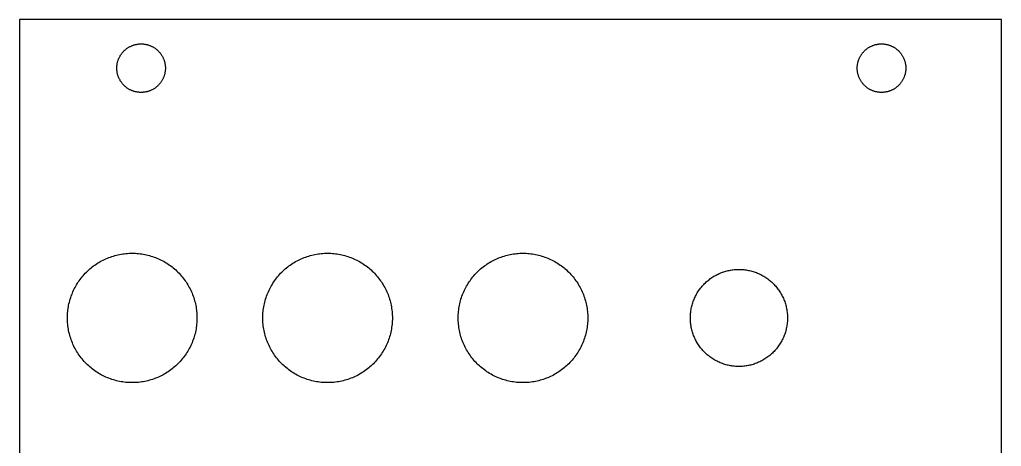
# Model space of a CAD drawing. Extents: x 3 to 63, y 0 to 129.
# Drawn here: x 2.7 to 63.3, y 102.4 to 128.8 of the extents above; entities that cross this region are included whole.
import ezdxf

# ---------------------------------------------------------------- set-up
doc = ezdxf.new("R2010")
doc.units = 0

msp = doc.modelspace()

# ---------------------------------------------------------------- linework, layer by layer
at = {"color": 5, "true_color": 0x0000ff}
msp.add_polyline3d([(63.33134, 0.3175, 0), (63.33134, 128.81762, 0), (2.71119, 128.81762, 0), (2.71119, 0.3175, 0), (63.33134, 0.3175, 0)], close=True, dxfattribs=at)
at = {"color": 34, "true_color": 0x008000}
for points in [[(2.711196, 0.3175, 0), (63.331344, 0.3175, 0), (63.331344, 128.817624, 0), (2.711196, 128.817624, 0), (2.711196, 0.3175, 0)], [(8.711184, 125.817376, 0), (8.711692, 125.856238, 0), (8.713216, 125.895354, 0), (8.715756, 125.934216, 0), (8.719312, 125.972824, 0), (8.723884, 126.011686, 0), (8.729472, 126.05004, 0), (8.735822, 126.088394, 0), (8.743442, 126.126748, 0), (8.752078, 126.164848, 0), (8.761476, 126.20244, 0), (8.77189, 126.240032, 0), (8.78332, 126.277116, 0), (8.795766, 126.3142, 0), (8.809228, 126.350776, 0), (8.823452, 126.386844, 0), (8.838692, 126.422658, 0), (8.854948, 126.458218, 0), (8.871966, 126.49327, 0), (8.89, 126.527814, 0), (8.90905, 126.56185, 0), (8.928608, 126.595378, 0), (8.949436, 126.628398, 0), (8.970772, 126.66091, 0), (8.993124, 126.692914, 0), (9.016238, 126.724156, 0), (9.040114, 126.75489, 0), (9.065006, 126.784862, 0), (9.090406, 126.814326, 0), (9.116822, 126.843028, 0), (9.143746, 126.871222, 0), (9.171432, 126.898654, 0), (9.19988, 126.925324, 0), (9.228836, 126.950978, 0), (9.258808, 126.976124, 0), (9.289034, 127.000508, 0), (9.320022, 127.02413, 0), (9.351772, 127.046736, 0), (9.38403, 127.068834, 0), (9.416796, 127.089662, 0), (9.45007, 127.109982, 0), (9.483852, 127.129286, 0), (9.518142, 127.147828, 0), (9.55294, 127.165354, 0), (9.588246, 127.181864, 0), (9.623806, 127.197612, 0), (9.659874, 127.212344, 0), (9.696196, 127.226314, 0), (9.733026, 127.239268, 0), (9.77011, 127.251206, 0), (9.807448, 127.262128, 0), (9.84504, 127.272034, 0), (9.882886, 127.281178, 0), (9.920986, 127.289052, 0), (9.95934, 127.296164, 0), (9.997694, 127.30226, 0), (10.036556, 127.30734, 0), (10.075164, 127.311404, 0), (10.114026, 127.314452, 0), (10.152888, 127.316484, 0), (10.19175, 127.3175, 0), (10.230866, 127.3175, 0), (10.269728, 127.316484, 0), (10.30859, 127.314452, 0), (10.347452, 127.311404, 0), (10.38606, 127.30734, 0), (10.424922, 127.30226, 0), (10.463276, 127.296164, 0), (10.50163, 127.289052, 0), (10.53973, 127.281178, 0), (10.577576, 127.272034, 0), (10.615168, 127.262128, 0), (10.652506, 127.251206, 0), (10.68959, 127.239268, 0), (10.72642, 127.226314, 0), (10.762742, 127.212344, 0), (10.79881, 127.197612, 0), (10.83437, 127.181864, 0), (10.869676, 127.165354, 0), (10.904474, 127.147828, 0), (10.938764, 127.129286, 0), (10.972546, 127.109982, 0), (11.00582, 127.089662, 0), (11.038586, 127.068834, 0), (11.070844, 127.046736, 0), (11.102594, 127.02413, 0), (11.133582, 127.000508, 0), (11.163808, 126.976124, 0), (11.19378, 126.950978, 0), (11.222736, 126.925324, 0), (11.251184, 126.898654, 0), (11.27887, 126.871222, 0), (11.305794, 126.843028, 0), (11.33221, 126.814326, 0), (11.35761, 126.784862, 0), (11.382502, 126.75489, 0), (11.406378, 126.724156, 0), (11.429492, 126.692914, 0), (11.451844, 126.66091, 0), (11.47318, 126.628398, 0), (11.494008, 126.595378, 0), (11.513566, 126.56185, 0), (11.532616, 126.527814, 0), (11.55065, 126.49327, 0), (11.567668, 126.458218, 0), (11.583924, 126.422658, 0), (11.599164, 126.386844, 0), (11.613388, 126.350776, 0), (11.62685, 126.3142, 0), (11.639296, 126.277116, 0), (11.650726, 126.240032, 0), (11.66114, 126.20244, 0), (11.670538, 126.164848, 0), (11.679174, 126.126748, 0), (11.686794, 126.088394, 0), (11.693144, 126.05004, 0), (11.698732, 126.011686, 0), (11.703304, 125.972824, 0), (11.70686, 125.934216, 0), (11.7094, 125.895354, 0), (11.710924, 125.856238, 0), (11.711432, 125.817376, 0), (11.710924, 125.778514, 0), (11.7094, 125.739398, 0), (11.70686, 125.700536, 0), (11.703304, 125.661928, 0), (11.698732, 125.623066, 0), (11.693144, 125.584712, 0), (11.686794, 125.546358, 0), (11.679174, 125.508004, 0), (11.670538, 125.469904, 0), (11.66114, 125.432312, 0), (11.650726, 125.39472, 0), (11.639296, 125.357636, 0), (11.62685, 125.320552, 0), (11.613388, 125.283976, 0), (11.599164, 125.247908, 0), (11.583924, 125.212094, 0), (11.567668, 125.176534, 0), (11.55065, 125.141482, 0), (11.532616, 125.106938, 0), (11.513566, 125.072902, 0), (11.494008, 125.039374, 0), (11.47318, 125.006354, 0), (11.451844, 124.973842, 0), (11.429492, 124.941838, 0), (11.406378, 124.910596, 0), (11.382502, 124.879862, 0), (11.35761, 124.84989, 0), (11.33221, 124.820426, 0), (11.305794, 124.791724, 0), (11.27887, 124.76353, 0), (11.251184, 124.736098, 0), (11.222736, 124.709428, 0), (11.19378, 124.683774, 0), (11.163808, 124.658628, 0), (11.133582, 124.634244, 0), (11.102594, 124.610622, 0), (11.070844, 124.588016, 0), (11.038586, 124.565918, 0), (11.00582, 124.54509, 0), (10.972546, 124.52477, 0), (10.938764, 124.505466, 0), (10.904474, 124.486924, 0), (10.869676, 124.469398, 0), (10.83437, 124.452888, 0), (10.79881, 124.43714, 0), (10.762742, 124.422408, 0), (10.72642, 124.408438, 0), (10.68959, 124.395484, 0), (10.652506, 124.383546, 0), (10.615168, 124.372624, 0), (10.577576, 124.362718, 0), (10.53973, 124.353574, 0), (10.50163, 124.3457, 0), (10.463276, 124.338588, 0), (10.424922, 124.332492, 0), (10.38606, 124.327412, 0), (10.347452, 124.323348, 0), (10.30859, 124.3203, 0), (10.269728, 124.318268, 0), (10.230866, 124.317252, 0), (10.19175, 124.317252, 0), (10.152888, 124.318268, 0), (10.114026, 124.3203, 0), (10.075164, 124.323348, 0), (10.036556, 124.327412, 0), (9.997694, 124.332492, 0), (9.95934, 124.338588, 0), (9.920986, 124.3457, 0), (9.882886, 124.353574, 0), (9.84504, 124.362718, 0), (9.807448, 124.372624, 0), (9.77011, 124.383546, 0), (9.733026, 124.395484, 0), (9.696196, 124.408438, 0), (9.659874, 124.422408, 0), (9.623806, 124.43714, 0), (9.588246, 124.452888, 0), (9.55294, 124.469398, 0), (9.518142, 124.486924, 0), (9.483852, 124.505466, 0), (9.45007, 124.52477, 0), (9.416796, 124.54509, 0), (9.38403, 124.565918, 0), (9.351772, 124.588016, 0), (9.320022, 124.610622, 0), (9.289034, 124.634244, 0), (9.258808, 124.658628, 0), (9.228836, 124.683774, 0), (9.19988, 124.709428, 0), (9.171432, 124.736098, 0), (9.143746, 124.76353, 0), (9.116822, 124.791724, 0), (9.090406, 124.820426, 0), (9.065006, 124.84989, 0), (9.040114, 124.879862, 0), (9.016238, 124.910596, 0), (8.993124, 124.941838, 0), (8.970772, 124.973842, 0), (8.949436, 125.006354, 0), (8.928608, 125.039374, 0), (8.90905, 125.072902, 0), (8.89, 125.106938, 0), (8.871966, 125.141482, 0), (8.854948, 125.176534, 0), (8.838692, 125.212094, 0), (8.823452, 125.247908, 0), (8.809228, 125.283976, 0), (8.795766, 125.320552, 0), (8.78332, 125.357636, 0), (8.77189, 125.39472, 0), (8.761476, 125.432312, 0), (8.752078, 125.469904, 0), (8.743442, 125.508004, 0), (8.735822, 125.546358, 0), (8.729472, 125.584712, 0), (8.723884, 125.623066, 0), (8.719312, 125.661928, 0), (8.715756, 125.700536, 0), (8.713216, 125.739398, 0), (8.711692, 125.778514, 0), (8.711184, 125.817376, 0)], [(54.431184, 125.817376, 0), (54.431692, 125.856238, 0), (54.433216, 125.895354, 0), (54.435756, 125.934216, 0), (54.439312, 125.972824, 0), (54.443884, 126.011686, 0), (54.449472, 126.05004, 0), (54.455822, 126.088394, 0), (54.463442, 126.126748, 0), (54.472078, 126.164848, 0), (54.481476, 126.20244, 0), (54.49189, 126.240032, 0), (54.50332, 126.277116, 0), (54.515766, 126.3142, 0), (54.529228, 126.350776, 0), (54.543452, 126.386844, 0), (54.558692, 126.422658, 0), (54.574948, 126.458218, 0), (54.591966, 126.49327, 0), (54.61, 126.527814, 0), (54.62905, 126.56185, 0), (54.648608, 126.595378, 0), (54.669436, 126.628398, 0), (54.690772, 126.66091, 0), (54.713124, 126.692914, 0), (54.736238, 126.724156, 0), (54.760114, 126.75489, 0), (54.785006, 126.784862, 0), (54.810406, 126.814326, 0), (54.836822, 126.843028, 0), (54.863746, 126.871222, 0), (54.891432, 126.898654, 0), (54.91988, 126.925324, 0), (54.948836, 126.950978, 0), (54.978808, 126.976124, 0), (55.009034, 127.000508, 0), (55.040022, 127.02413, 0), (55.071772, 127.046736, 0), (55.10403, 127.068834, 0), (55.136796, 127.089662, 0), (55.17007, 127.109982, 0), (55.203852, 127.129286, 0), (55.238142, 127.147828, 0), (55.27294, 127.165354, 0), (55.308246, 127.181864, 0), (55.343806, 127.197612, 0), (55.379874, 127.212344, 0), (55.416196, 127.226314, 0), (55.453026, 127.239268, 0), (55.49011, 127.251206, 0), (55.527448, 127.262128, 0), (55.56504, 127.272034, 0), (55.602886, 127.281178, 0), (55.640986, 127.289052, 0), (55.67934, 127.296164, 0), (55.717694, 127.30226, 0), (55.756556, 127.30734, 0), (55.795164, 127.311404, 0), (55.834026, 127.314452, 0), (55.872888, 127.316484, 0), (55.91175, 127.3175, 0), (55.950866, 127.3175, 0), (55.989728, 127.316484, 0), (56.02859, 127.314452, 0), (56.067452, 127.311404, 0), (56.10606, 127.30734, 0), (56.144922, 127.30226, 0), (56.183276, 127.296164, 0), (56.22163, 127.289052, 0), (56.25973, 127.281178, 0), (56.297576, 127.272034, 0), (56.335168, 127.262128, 0), (56.372506, 127.251206, 0), (56.40959, 127.239268, 0), (56.44642, 127.226314, 0), (56.482742, 127.212344, 0), (56.51881, 127.197612, 0), (56.55437, 127.181864, 0), (56.589676, 127.165354, 0), (56.624474, 127.147828, 0), (56.658764, 127.129286, 0), (56.692546, 127.109982, 0), (56.72582, 127.089662, 0), (56.758586, 127.068834, 0), (56.790844, 127.046736, 0), (56.822594, 127.02413, 0), (56.853582, 127.000508, 0), (56.883808, 126.976124, 0), (56.91378, 126.950978, 0), (56.942736, 126.925324, 0), (56.971184, 126.898654, 0), (56.99887, 126.871222, 0), (57.025794, 126.843028, 0), (57.05221, 126.814326, 0), (57.07761, 126.784862, 0), (57.102502, 126.75489, 0), (57.126378, 126.724156, 0), (57.149492, 126.692914, 0), (57.171844, 126.66091, 0), (57.19318, 126.628398, 0), (57.214008, 126.595378, 0), (57.233566, 126.56185, 0), (57.252616, 126.527814, 0), (57.27065, 126.49327, 0), (57.287668, 126.458218, 0), (57.303924, 126.422658, 0), (57.319164, 126.386844, 0), (57.333388, 126.350776, 0), (57.34685, 126.3142, 0), (57.359296, 126.277116, 0), (57.370726, 126.240032, 0), (57.38114, 126.20244, 0), (57.390538, 126.164848, 0), (57.399174, 126.126748, 0), (57.406794, 126.088394, 0), (57.413144, 126.05004, 0), (57.418732, 126.011686, 0), (57.423304, 125.972824, 0), (57.42686, 125.934216, 0), (57.4294, 125.895354, 0), (57.430924, 125.856238, 0), (57.431432, 125.817376, 0), (57.430924, 125.778514, 0), (57.4294, 125.739398, 0), (57.42686, 125.700536, 0), (57.423304, 125.661928, 0), (57.418732, 125.623066, 0), (57.413144, 125.584712, 0), (57.406794, 125.546358, 0), (57.399174, 125.508004, 0), (57.390538, 125.469904, 0), (57.38114, 125.432312, 0), (57.370726, 125.39472, 0), (57.359296, 125.357636, 0), (57.34685, 125.320552, 0), (57.333388, 125.283976, 0), (57.319164, 125.247908, 0), (57.303924, 125.212094, 0), (57.287668, 125.176534, 0), (57.27065, 125.141482, 0), (57.252616, 125.106938, 0), (57.233566, 125.072902, 0), (57.214008, 125.039374, 0), (57.19318, 125.006354, 0), (57.171844, 124.973842, 0), (57.149492, 124.941838, 0), (57.126378, 124.910596, 0), (57.102502, 124.879862, 0), (57.07761, 124.84989, 0), (57.05221, 124.820426, 0), (57.025794, 124.791724, 0), (56.99887, 124.76353, 0), (56.971184, 124.736098, 0), (56.942736, 124.709428, 0), (56.91378, 124.683774, 0), (56.883808, 124.658628, 0), (56.853582, 124.634244, 0), (56.822594, 124.610622, 0), (56.790844, 124.588016, 0), (56.758586, 124.565918, 0), (56.72582, 124.54509, 0), (56.692546, 124.52477, 0), (56.658764, 124.505466, 0), (56.624474, 124.486924, 0), (56.589676, 124.469398, 0), (56.55437, 124.452888, 0), (56.51881, 124.43714, 0), (56.482742, 124.422408, 0), (56.44642, 124.408438, 0), (56.40959, 124.395484, 0), (56.372506, 124.383546, 0), (56.335168, 124.372624, 0), (56.297576, 124.362718, 0), (56.25973, 124.353574, 0), (56.22163, 124.3457, 0), (56.183276, 124.338588, 0), (56.144922, 124.332492, 0), (56.10606, 124.327412, 0), (56.067452, 124.323348, 0), (56.02859, 124.3203, 0), (55.989728, 124.318268, 0), (55.950866, 124.317252, 0), (55.91175, 124.317252, 0), (55.872888, 124.318268, 0), (55.834026, 124.3203, 0), (55.795164, 124.323348, 0), (55.756556, 124.327412, 0), (55.717694, 124.332492, 0), (55.67934, 124.338588, 0), (55.640986, 124.3457, 0), (55.602886, 124.353574, 0), (55.56504, 124.362718, 0), (55.527448, 124.372624, 0), (55.49011, 124.383546, 0), (55.453026, 124.395484, 0), (55.416196, 124.408438, 0), (55.379874, 124.422408, 0), (55.343806, 124.43714, 0), (55.308246, 124.452888, 0), (55.27294, 124.469398, 0), (55.238142, 124.486924, 0), (55.203852, 124.505466, 0), (55.17007, 124.52477, 0), (55.136796, 124.54509, 0), (55.10403, 124.565918, 0), (55.071772, 124.588016, 0), (55.040022, 124.610622, 0), (55.009034, 124.634244, 0), (54.978808, 124.658628, 0), (54.948836, 124.683774, 0), (54.91988, 124.709428, 0), (54.891432, 124.736098, 0), (54.863746, 124.76353, 0), (54.836822, 124.791724, 0), (54.810406, 124.820426, 0), (54.785006, 124.84989, 0), (54.760114, 124.879862, 0), (54.736238, 124.910596, 0), (54.713124, 124.941838, 0), (54.690772, 124.973842, 0), (54.669436, 125.006354, 0), (54.648608, 125.039374, 0), (54.62905, 125.072902, 0), (54.61, 125.106938, 0), (54.591966, 125.141482, 0), (54.574948, 125.176534, 0), (54.558692, 125.212094, 0), (54.543452, 125.247908, 0), (54.529228, 125.283976, 0), (54.515766, 125.320552, 0), (54.50332, 125.357636, 0), (54.49189, 125.39472, 0), (54.481476, 125.432312, 0), (54.472078, 125.469904, 0), (54.463442, 125.508004, 0), (54.455822, 125.546358, 0), (54.449472, 125.584712, 0), (54.443884, 125.623066, 0), (54.439312, 125.661928, 0), (54.435756, 125.700536, 0), (54.433216, 125.739398, 0), (54.431692, 125.778514, 0), (54.431184, 125.817376, 0)], [(5.661152, 110.377478, 0), (5.662422, 110.475522, 0), (5.665978, 110.57382, 0), (5.672074, 110.67161, 0), (5.680456, 110.769654, 0), (5.691124, 110.86719, 0), (5.704332, 110.964472, 0), (5.72008, 111.061246, 0), (5.738114, 111.157766, 0), (5.758434, 111.253778, 0), (5.78104, 111.349282, 0), (5.805932, 111.444278, 0), (5.833364, 111.538512, 0), (5.863082, 111.632238, 0), (5.895086, 111.724948, 0), (5.929122, 111.81715, 0), (5.965698, 111.908082, 0), (6.004306, 111.998506, 0), (6.0452, 112.08766, 0), (6.08838, 112.175798, 0), (6.133592, 112.263174, 0), (6.180836, 112.349026, 0), (6.230112, 112.433862, 0), (6.281674, 112.517428, 0), (6.335268, 112.599724, 0), (6.390894, 112.68075, 0), (6.448298, 112.760252, 0), (6.507734, 112.838484, 0), (6.569202, 112.914938, 0), (6.632194, 112.990122, 0), (6.697472, 113.063782, 0), (6.764274, 113.135664, 0), (6.8326, 113.206022, 0), (6.902958, 113.274348, 0), (6.97484, 113.34115, 0), (7.0485, 113.406428, 0), (7.123684, 113.46942, 0), (7.200138, 113.530888, 0), (7.27837, 113.590324, 0), (7.357872, 113.647728, 0), (7.438898, 113.703354, 0), (7.521194, 113.756948, 0), (7.60476, 113.80851, 0), (7.689596, 113.857786, 0), (7.775448, 113.90503, 0), (7.862824, 113.950242, 0), (7.950962, 113.993422, 0), (8.040116, 114.034316, 0), (8.13054, 114.072924, 0), (8.221472, 114.1095, 0), (8.313674, 114.143536, 0), (8.406384, 114.17554, 0), (8.50011, 114.205258, 0), (8.594344, 114.23269, 0), (8.68934, 114.257582, 0), (8.784844, 114.280188, 0), (8.880856, 114.300508, 0), (8.977376, 114.318542, 0), (9.07415, 114.33429, 0), (9.171432, 114.347498, 0), (9.268968, 114.358166, 0), (9.367012, 114.366548, 0), (9.464802, 114.372644, 0), (9.5631, 114.3762, 0), (9.661144, 114.37747, 0), (9.759188, 114.3762, 0), (9.857486, 114.372644, 0), (9.955276, 114.366548, 0), (10.05332, 114.358166, 0), (10.150856, 114.347498, 0), (10.248138, 114.33429, 0), (10.344912, 114.318542, 0), (10.441432, 114.300508, 0), (10.537444, 114.280188, 0), (10.632948, 114.257582, 0), (10.727944, 114.23269, 0), (10.822178, 114.205258, 0), (10.915904, 114.17554, 0), (11.008614, 114.143536, 0), (11.100816, 114.1095, 0), (11.191748, 114.072924, 0), (11.282172, 114.034316, 0), (11.371326, 113.993422, 0), (11.459464, 113.950242, 0), (11.54684, 113.90503, 0), (11.632692, 113.857786, 0), (11.717528, 113.80851, 0), (11.801094, 113.756948, 0), (11.88339, 113.703354, 0), (11.964416, 113.647728, 0), (12.043918, 113.590324, 0), (12.12215, 113.530888, 0), (12.198604, 113.46942, 0), (12.273788, 113.406428, 0), (12.347448, 113.34115, 0), (12.41933, 113.274348, 0), (12.489688, 113.206022, 0), (12.558014, 113.135664, 0), (12.624816, 113.063782, 0), (12.690094, 112.990122, 0), (12.753086, 112.914938, 0), (12.814554, 112.838484, 0), (12.87399, 112.760252, 0), (12.931394, 112.68075, 0), (12.98702, 112.599724, 0), (13.040614, 112.517428, 0), (13.092176, 112.433862, 0), (13.141452, 112.349026, 0), (13.188696, 112.263174, 0), (13.233908, 112.175798, 0), (13.277088, 112.08766, 0), (13.317982, 111.998506, 0), (13.35659, 111.908082, 0), (13.393166, 111.81715, 0), (13.427202, 111.724948, 0), (13.459206, 111.632238, 0), (13.488924, 111.538512, 0), (13.516356, 111.444278, 0), (13.541248, 111.349282, 0), (13.563854, 111.253778, 0), (13.584174, 111.157766, 0), (13.602208, 111.061246, 0), (13.617956, 110.964472, 0), (13.631164, 110.86719, 0), (13.641832, 110.769654, 0), (13.650214, 110.67161, 0), (13.65631, 110.57382, 0), (13.659866, 110.475522, 0), (13.661136, 110.377478, 0), (13.659866, 110.279434, 0), (13.65631, 110.181136, 0), (13.650214, 110.083346, 0), (13.641832, 109.985302, 0), (13.631164, 109.887766, 0), (13.617956, 109.790484, 0), (13.602208, 109.69371, 0), (13.584174, 109.59719, 0), (13.563854, 109.501178, 0), (13.541248, 109.405674, 0), (13.516356, 109.310678, 0), (13.488924, 109.216444, 0), (13.459206, 109.122718, 0), (13.427202, 109.030008, 0), (13.393166, 108.937806, 0), (13.35659, 108.846874, 0), (13.317982, 108.75645, 0), (13.277088, 108.667296, 0), (13.233908, 108.579158, 0), (13.188696, 108.491782, 0), (13.141452, 108.40593, 0), (13.092176, 108.321094, 0), (13.040614, 108.237528, 0), (12.98702, 108.155232, 0), (12.931394, 108.074206, 0), (12.87399, 107.994704, 0), (12.814554, 107.916472, 0), (12.753086, 107.840018, 0), (12.690094, 107.764834, 0), (12.624816, 107.691174, 0), (12.558014, 107.619292, 0), (12.489688, 107.548934, 0), (12.41933, 107.480608, 0), (12.347448, 107.413806, 0), (12.273788, 107.348528, 0), (12.198604, 107.285536, 0), (12.12215, 107.224068, 0), (12.043918, 107.164632, 0), (11.964416, 107.107228, 0), (11.88339, 107.051602, 0), (11.801094, 106.998008, 0), (11.717528, 106.946446, 0), (11.632692, 106.89717, 0), (11.54684, 106.849926, 0), (11.459464, 106.804714, 0), (11.371326, 106.761534, 0), (11.282172, 106.72064, 0), (11.191748, 106.682032, 0), (11.100816, 106.645456, 0), (11.008614, 106.61142, 0), (10.915904, 106.579416, 0), (10.822178, 106.549698, 0), (10.727944, 106.522266, 0), (10.632948, 106.497374, 0), (10.537444, 106.474768, 0), (10.441432, 106.454448, 0), (10.344912, 106.436414, 0), (10.248138, 106.420666, 0), (10.150856, 106.407458, 0), (10.05332, 106.39679, 0), (9.955276, 106.388408, 0), (9.857486, 106.382312, 0), (9.759188, 106.378756, 0), (9.661144, 106.377486, 0), (9.5631, 106.378756, 0), (9.464802, 106.382312, 0), (9.367012, 106.388408, 0), (9.268968, 106.39679, 0), (9.171432, 106.407458, 0), (9.07415, 106.420666, 0), (8.977376, 106.436414, 0), (8.880856, 106.454448, 0), (8.784844, 106.474768, 0), (8.68934, 106.497374, 0), (8.594344, 106.522266, 0), (8.50011, 106.549698, 0), (8.406384, 106.579416, 0), (8.313674, 106.61142, 0), (8.221472, 106.645456, 0), (8.13054, 106.682032, 0), (8.040116, 106.72064, 0), (7.950962, 106.761534, 0), (7.862824, 106.804714, 0), (7.775448, 106.849926, 0), (7.689596, 106.89717, 0), (7.60476, 106.946446, 0), (7.521194, 106.998008, 0), (7.438898, 107.051602, 0), (7.357872, 107.107228, 0), (7.27837, 107.164632, 0), (7.200138, 107.224068, 0), (7.123684, 107.285536, 0), (7.0485, 107.348528, 0), (6.97484, 107.413806, 0), (6.902958, 107.480608, 0), (6.8326, 107.548934, 0), (6.764274, 107.619292, 0), (6.697472, 107.691174, 0), (6.632194, 107.764834, 0), (6.569202, 107.840018, 0), (6.507734, 107.916472, 0), (6.448298, 107.994704, 0), (6.390894, 108.074206, 0), (6.335268, 108.155232, 0), (6.281674, 108.237528, 0), (6.230112, 108.321094, 0), (6.180836, 108.40593, 0), (6.133592, 108.491782, 0), (6.08838, 108.579158, 0), (6.0452, 108.667296, 0), (6.004306, 108.75645, 0), (5.965698, 108.846874, 0), (5.929122, 108.937806, 0), (5.895086, 109.030008, 0), (5.863082, 109.122718, 0), (5.833364, 109.216444, 0), (5.805932, 109.310678, 0), (5.78104, 109.405674, 0), (5.758434, 109.501178, 0), (5.738114, 109.59719, 0), (5.72008, 109.69371, 0), (5.704332, 109.790484, 0), (5.691124, 109.887766, 0), (5.680456, 109.985302, 0), (5.672074, 110.083346, 0), (5.665978, 110.181136, 0), (5.662422, 110.279434, 0), (5.661152, 110.377478, 0)], [(17.726152, 110.377478, 0), (17.727422, 110.475522, 0), (17.730978, 110.57382, 0), (17.737074, 110.67161, 0), (17.745456, 110.769654, 0), (17.756124, 110.86719, 0), (17.769332, 110.964472, 0), (17.78508, 111.061246, 0), (17.803114, 111.157766, 0), (17.823434, 111.253778, 0), (17.84604, 111.349282, 0), (17.870932, 111.444278, 0), (17.898364, 111.538512, 0), (17.928082, 111.632238, 0), (17.960086, 111.724948, 0), (17.994122, 111.81715, 0), (18.030698, 111.908082, 0), (18.069306, 111.998506, 0), (18.1102, 112.08766, 0), (18.15338, 112.175798, 0), (18.198592, 112.263174, 0), (18.245836, 112.349026, 0), (18.295112, 112.433862, 0), (18.346674, 112.517428, 0), (18.400268, 112.599724, 0), (18.455894, 112.68075, 0), (18.513298, 112.760252, 0), (18.572734, 112.838484, 0), (18.634202, 112.914938, 0), (18.697194, 112.990122, 0), (18.762472, 113.063782, 0), (18.829274, 113.135664, 0), (18.8976, 113.206022, 0), (18.967958, 113.274348, 0), (19.03984, 113.34115, 0), (19.1135, 113.406428, 0), (19.188684, 113.46942, 0), (19.265138, 113.530888, 0), (19.34337, 113.590324, 0), (19.422872, 113.647728, 0), (19.503898, 113.703354, 0), (19.586194, 113.756948, 0), (19.66976, 113.80851, 0), (19.754596, 113.857786, 0), (19.840448, 113.90503, 0), (19.927824, 113.950242, 0), (20.015962, 113.993422, 0), (20.105116, 114.034316, 0), (20.19554, 114.072924, 0), (20.286472, 114.1095, 0), (20.378674, 114.143536, 0), (20.471384, 114.17554, 0), (20.56511, 114.205258, 0), (20.659344, 114.23269, 0), (20.75434, 114.257582, 0), (20.849844, 114.280188, 0), (20.945856, 114.300508, 0), (21.042376, 114.318542, 0), (21.13915, 114.33429, 0), (21.236432, 114.347498, 0), (21.333968, 114.358166, 0), (21.432012, 114.366548, 0), (21.529802, 114.372644, 0), (21.6281, 114.3762, 0), (21.726144, 114.37747, 0), (21.824188, 114.3762, 0), (21.922486, 114.372644, 0), (22.020276, 114.366548, 0), (22.11832, 114.358166, 0), (22.215856, 114.347498, 0), (22.313138, 114.33429, 0), (22.409912, 114.318542, 0), (22.506432, 114.300508, 0), (22.602444, 114.280188, 0), (22.697948, 114.257582, 0), (22.792944, 114.23269, 0), (22.887178, 114.205258, 0), (22.980904, 114.17554, 0), (23.073614, 114.143536, 0), (23.165816, 114.1095, 0), (23.256748, 114.072924, 0), (23.347172, 114.034316, 0), (23.436326, 113.993422, 0), (23.524464, 113.950242, 0), (23.61184, 113.90503, 0), (23.697692, 113.857786, 0), (23.782528, 113.80851, 0), (23.866094, 113.756948, 0), (23.94839, 113.703354, 0), (24.029416, 113.647728, 0), (24.108918, 113.590324, 0), (24.18715, 113.530888, 0), (24.263604, 113.46942, 0), (24.338788, 113.406428, 0), (24.412448, 113.34115, 0), (24.48433, 113.274348, 0), (24.554688, 113.206022, 0), (24.623014, 113.135664, 0), (24.689816, 113.063782, 0), (24.755094, 112.990122, 0), (24.818086, 112.914938, 0), (24.879554, 112.838484, 0), (24.93899, 112.760252, 0), (24.996394, 112.68075, 0), (25.05202, 112.599724, 0), (25.105614, 112.517428, 0), (25.157176, 112.433862, 0), (25.206452, 112.349026, 0), (25.253696, 112.263174, 0), (25.298908, 112.175798, 0), (25.342088, 112.08766, 0), (25.382982, 111.998506, 0), (25.42159, 111.908082, 0), (25.458166, 111.81715, 0), (25.492202, 111.724948, 0), (25.524206, 111.632238, 0), (25.553924, 111.538512, 0), (25.581356, 111.444278, 0), (25.606248, 111.349282, 0), (25.628854, 111.253778, 0), (25.649174, 111.157766, 0), (25.667208, 111.061246, 0), (25.682956, 110.964472, 0), (25.696164, 110.86719, 0), (25.706832, 110.769654, 0), (25.715214, 110.67161, 0), (25.72131, 110.57382, 0), (25.724866, 110.475522, 0), (25.726136, 110.377478, 0), (25.724866, 110.279434, 0), (25.72131, 110.181136, 0), (25.715214, 110.083346, 0), (25.706832, 109.985302, 0), (25.696164, 109.887766, 0), (25.682956, 109.790484, 0), (25.667208, 109.69371, 0), (25.649174, 109.59719, 0), (25.628854, 109.501178, 0), (25.606248, 109.405674, 0), (25.581356, 109.310678, 0), (25.553924, 109.216444, 0), (25.524206, 109.122718, 0), (25.492202, 109.030008, 0), (25.458166, 108.937806, 0), (25.42159, 108.846874, 0), (25.382982, 108.75645, 0), (25.342088, 108.667296, 0), (25.298908, 108.579158, 0), (25.253696, 108.491782, 0), (25.206452, 108.40593, 0), (25.157176, 108.321094, 0), (25.105614, 108.237528, 0), (25.05202, 108.155232, 0), (24.996394, 108.074206, 0), (24.93899, 107.994704, 0), (24.879554, 107.916472, 0), (24.818086, 107.840018, 0), (24.755094, 107.764834, 0), (24.689816, 107.691174, 0), (24.623014, 107.619292, 0), (24.554688, 107.548934, 0), (24.48433, 107.480608, 0), (24.412448, 107.413806, 0), (24.338788, 107.348528, 0), (24.263604, 107.285536, 0), (24.18715, 107.224068, 0), (24.108918, 107.164632, 0), (24.029416, 107.107228, 0), (23.94839, 107.051602, 0), (23.866094, 106.998008, 0), (23.782528, 106.946446, 0), (23.697692, 106.89717, 0), (23.61184, 106.849926, 0), (23.524464, 106.804714, 0), (23.436326, 106.761534, 0), (23.347172, 106.72064, 0), (23.256748, 106.682032, 0), (23.165816, 106.645456, 0), (23.073614, 106.61142, 0), (22.980904, 106.579416, 0), (22.887178, 106.549698, 0), (22.792944, 106.522266, 0), (22.697948, 106.497374, 0), (22.602444, 106.474768, 0), (22.506432, 106.454448, 0), (22.409912, 106.436414, 0), (22.313138, 106.420666, 0), (22.215856, 106.407458, 0), (22.11832, 106.39679, 0), (22.020276, 106.388408, 0), (21.922486, 106.382312, 0), (21.824188, 106.378756, 0), (21.726144, 106.377486, 0), (21.6281, 106.378756, 0), (21.529802, 106.382312, 0), (21.432012, 106.388408, 0), (21.333968, 106.39679, 0), (21.236432, 106.407458, 0), (21.13915, 106.420666, 0), (21.042376, 106.436414, 0), (20.945856, 106.454448, 0), (20.849844, 106.474768, 0), (20.75434, 106.497374, 0), (20.659344, 106.522266, 0), (20.56511, 106.549698, 0), (20.471384, 106.579416, 0), (20.378674, 106.61142, 0), (20.286472, 106.645456, 0), (20.19554, 106.682032, 0), (20.105116, 106.72064, 0), (20.015962, 106.761534, 0), (19.927824, 106.804714, 0), (19.840448, 106.849926, 0), (19.754596, 106.89717, 0), (19.66976, 106.946446, 0), (19.586194, 106.998008, 0), (19.503898, 107.051602, 0), (19.422872, 107.107228, 0), (19.34337, 107.164632, 0), (19.265138, 107.224068, 0), (19.188684, 107.285536, 0), (19.1135, 107.348528, 0), (19.03984, 107.413806, 0), (18.967958, 107.480608, 0), (18.8976, 107.548934, 0), (18.829274, 107.619292, 0), (18.762472, 107.691174, 0), (18.697194, 107.764834, 0), (18.634202, 107.840018, 0), (18.572734, 107.916472, 0), (18.513298, 107.994704, 0), (18.455894, 108.074206, 0), (18.400268, 108.155232, 0), (18.346674, 108.237528, 0), (18.295112, 108.321094, 0), (18.245836, 108.40593, 0), (18.198592, 108.491782, 0), (18.15338, 108.579158, 0), (18.1102, 108.667296, 0), (18.069306, 108.75645, 0), (18.030698, 108.846874, 0), (17.994122, 108.937806, 0), (17.960086, 109.030008, 0), (17.928082, 109.122718, 0), (17.898364, 109.216444, 0), (17.870932, 109.310678, 0), (17.84604, 109.405674, 0), (17.823434, 109.501178, 0), (17.803114, 109.59719, 0), (17.78508, 109.69371, 0), (17.769332, 109.790484, 0), (17.756124, 109.887766, 0), (17.745456, 109.985302, 0), (17.737074, 110.083346, 0), (17.730978, 110.181136, 0), (17.727422, 110.279434, 0), (17.726152, 110.377478, 0)], [(29.791152, 110.377478, 0), (29.792422, 110.475522, 0), (29.795978, 110.57382, 0), (29.802074, 110.67161, 0), (29.810456, 110.769654, 0), (29.821124, 110.86719, 0), (29.834332, 110.964472, 0), (29.85008, 111.061246, 0), (29.868114, 111.157766, 0), (29.888434, 111.253778, 0), (29.91104, 111.349282, 0), (29.935932, 111.444278, 0), (29.963364, 111.538512, 0), (29.993082, 111.632238, 0), (30.025086, 111.724948, 0), (30.059122, 111.81715, 0), (30.095698, 111.908082, 0), (30.134306, 111.998506, 0), (30.1752, 112.08766, 0), (30.21838, 112.175798, 0), (30.263592, 112.263174, 0), (30.310836, 112.349026, 0), (30.360112, 112.433862, 0), (30.411674, 112.517428, 0), (30.465268, 112.599724, 0), (30.520894, 112.68075, 0), (30.578298, 112.760252, 0), (30.637734, 112.838484, 0), (30.699202, 112.914938, 0), (30.762194, 112.990122, 0), (30.827472, 113.063782, 0), (30.894274, 113.135664, 0), (30.9626, 113.206022, 0), (31.032958, 113.274348, 0), (31.10484, 113.34115, 0), (31.1785, 113.406428, 0), (31.253684, 113.46942, 0), (31.330138, 113.530888, 0), (31.40837, 113.590324, 0), (31.487872, 113.647728, 0), (31.568898, 113.703354, 0), (31.651194, 113.756948, 0), (31.73476, 113.80851, 0), (31.819596, 113.857786, 0), (31.905448, 113.90503, 0), (31.992824, 113.950242, 0), (32.080962, 113.993422, 0), (32.170116, 114.034316, 0), (32.26054, 114.072924, 0), (32.351472, 114.1095, 0), (32.443674, 114.143536, 0), (32.536384, 114.17554, 0), (32.63011, 114.205258, 0), (32.724344, 114.23269, 0), (32.81934, 114.257582, 0), (32.914844, 114.280188, 0), (33.010856, 114.300508, 0), (33.107376, 114.318542, 0), (33.20415, 114.33429, 0), (33.301432, 114.347498, 0), (33.398968, 114.358166, 0), (33.497012, 114.366548, 0), (33.594802, 114.372644, 0), (33.6931, 114.3762, 0), (33.791144, 114.37747, 0), (33.889188, 114.3762, 0), (33.987486, 114.372644, 0), (34.085276, 114.366548, 0), (34.18332, 114.358166, 0), (34.280856, 114.347498, 0), (34.378138, 114.33429, 0), (34.474912, 114.318542, 0), (34.571432, 114.300508, 0), (34.667444, 114.280188, 0), (34.762948, 114.257582, 0), (34.857944, 114.23269, 0), (34.952178, 114.205258, 0), (35.045904, 114.17554, 0), (35.138614, 114.143536, 0), (35.230816, 114.1095, 0), (35.321748, 114.072924, 0), (35.412172, 114.034316, 0), (35.501326, 113.993422, 0), (35.589464, 113.950242, 0), (35.67684, 113.90503, 0), (35.762692, 113.857786, 0), (35.847528, 113.80851, 0), (35.931094, 113.756948, 0), (36.01339, 113.703354, 0), (36.094416, 113.647728, 0), (36.173918, 113.590324, 0), (36.25215, 113.530888, 0), (36.328604, 113.46942, 0), (36.403788, 113.406428, 0), (36.477448, 113.34115, 0), (36.54933, 113.274348, 0), (36.619688, 113.206022, 0), (36.688014, 113.135664, 0), (36.754816, 113.063782, 0), (36.820094, 112.990122, 0), (36.883086, 112.914938, 0), (36.944554, 112.838484, 0), (37.00399, 112.760252, 0), (37.061394, 112.68075, 0), (37.11702, 112.599724, 0), (37.170614, 112.517428, 0), (37.222176, 112.433862, 0), (37.271452, 112.349026, 0), (37.318696, 112.263174, 0), (37.363908, 112.175798, 0), (37.407088, 112.08766, 0), (37.447982, 111.998506, 0), (37.48659, 111.908082, 0), (37.523166, 111.81715, 0), (37.557202, 111.724948, 0), (37.589206, 111.632238, 0), (37.618924, 111.538512, 0), (37.646356, 111.444278, 0), (37.671248, 111.349282, 0), (37.693854, 111.253778, 0), (37.714174, 111.157766, 0), (37.732208, 111.061246, 0), (37.747956, 110.964472, 0), (37.761164, 110.86719, 0), (37.771832, 110.769654, 0), (37.780214, 110.67161, 0), (37.78631, 110.57382, 0), (37.789866, 110.475522, 0), (37.791136, 110.377478, 0), (37.789866, 110.279434, 0), (37.78631, 110.181136, 0), (37.780214, 110.083346, 0), (37.771832, 109.985302, 0), (37.761164, 109.887766, 0), (37.747956, 109.790484, 0), (37.732208, 109.69371, 0), (37.714174, 109.59719, 0), (37.693854, 109.501178, 0), (37.671248, 109.405674, 0), (37.646356, 109.310678, 0), (37.618924, 109.216444, 0), (37.589206, 109.122718, 0), (37.557202, 109.030008, 0), (37.523166, 108.937806, 0), (37.48659, 108.846874, 0), (37.447982, 108.75645, 0), (37.407088, 108.667296, 0), (37.363908, 108.579158, 0), (37.318696, 108.491782, 0), (37.271452, 108.40593, 0), (37.222176, 108.321094, 0), (37.170614, 108.237528, 0), (37.11702, 108.155232, 0), (37.061394, 108.074206, 0), (37.00399, 107.994704, 0), (36.944554, 107.916472, 0), (36.883086, 107.840018, 0), (36.820094, 107.764834, 0), (36.754816, 107.691174, 0), (36.688014, 107.619292, 0), (36.619688, 107.548934, 0), (36.54933, 107.480608, 0), (36.477448, 107.413806, 0), (36.403788, 107.348528, 0), (36.328604, 107.285536, 0), (36.25215, 107.224068, 0), (36.173918, 107.164632, 0), (36.094416, 107.107228, 0), (36.01339, 107.051602, 0), (35.931094, 106.998008, 0), (35.847528, 106.946446, 0), (35.762692, 106.89717, 0), (35.67684, 106.849926, 0), (35.589464, 106.804714, 0), (35.501326, 106.761534, 0), (35.412172, 106.72064, 0), (35.321748, 106.682032, 0), (35.230816, 106.645456, 0), (35.138614, 106.61142, 0), (35.045904, 106.579416, 0), (34.952178, 106.549698, 0), (34.857944, 106.522266, 0), (34.762948, 106.497374, 0), (34.667444, 106.474768, 0), (34.571432, 106.454448, 0), (34.474912, 106.436414, 0), (34.378138, 106.420666, 0), (34.280856, 106.407458, 0), (34.18332, 106.39679, 0), (34.085276, 106.388408, 0), (33.987486, 106.382312, 0), (33.889188, 106.378756, 0), (33.791144, 106.377486, 0), (33.6931, 106.378756, 0), (33.594802, 106.382312, 0), (33.497012, 106.388408, 0), (33.398968, 106.39679, 0), (33.301432, 106.407458, 0), (33.20415, 106.420666, 0), (33.107376, 106.436414, 0), (33.010856, 106.454448, 0), (32.914844, 106.474768, 0), (32.81934, 106.497374, 0), (32.724344, 106.522266, 0), (32.63011, 106.549698, 0), (32.536384, 106.579416, 0), (32.443674, 106.61142, 0), (32.351472, 106.645456, 0), (32.26054, 106.682032, 0), (32.170116, 106.72064, 0), (32.080962, 106.761534, 0), (31.992824, 106.804714, 0), (31.905448, 106.849926, 0), (31.819596, 106.89717, 0), (31.73476, 106.946446, 0), (31.651194, 106.998008, 0), (31.568898, 107.051602, 0), (31.487872, 107.107228, 0), (31.40837, 107.164632, 0), (31.330138, 107.224068, 0), (31.253684, 107.285536, 0), (31.1785, 107.348528, 0), (31.10484, 107.413806, 0), (31.032958, 107.480608, 0), (30.9626, 107.548934, 0), (30.894274, 107.619292, 0), (30.827472, 107.691174, 0), (30.762194, 107.764834, 0), (30.699202, 107.840018, 0), (30.637734, 107.916472, 0), (30.578298, 107.994704, 0), (30.520894, 108.074206, 0), (30.465268, 108.155232, 0), (30.411674, 108.237528, 0), (30.360112, 108.321094, 0), (30.310836, 108.40593, 0), (30.263592, 108.491782, 0), (30.21838, 108.579158, 0), (30.1752, 108.667296, 0), (30.134306, 108.75645, 0), (30.095698, 108.846874, 0), (30.059122, 108.937806, 0), (30.025086, 109.030008, 0), (29.993082, 109.122718, 0), (29.963364, 109.216444, 0), (29.935932, 109.310678, 0), (29.91104, 109.405674, 0), (29.888434, 109.501178, 0), (29.868114, 109.59719, 0), (29.85008, 109.69371, 0), (29.834332, 109.790484, 0), (29.821124, 109.887766, 0), (29.810456, 109.985302, 0), (29.802074, 110.083346, 0), (29.795978, 110.181136, 0), (29.792422, 110.279434, 0), (29.791152, 110.377478, 0)], [(44.12615, 110.377478, 0), (44.127166, 110.451138, 0), (44.129706, 110.524798, 0), (44.134278, 110.598204, 0), (44.140628, 110.67161, 0), (44.148756, 110.744762, 0), (44.158662, 110.81766, 0), (44.170346, 110.890304, 0), (44.183808, 110.962694, 0), (44.199048, 111.03483, 0), (44.216066, 111.106458, 0), (44.234862, 111.177578, 0), (44.255436, 111.248444, 0), (44.277534, 111.318548, 0), (44.30141, 111.388144, 0), (44.327064, 111.457232, 0), (44.354496, 111.525558, 0), (44.383452, 111.593122, 0), (44.414186, 111.660178, 0), (44.446444, 111.726218, 0), (44.48048, 111.79175, 0), (44.515786, 111.856266, 0), (44.55287, 111.919766, 0), (44.591478, 111.982504, 0), (44.631864, 112.044226, 0), (44.67352, 112.104932, 0), (44.716446, 112.164622, 0), (44.76115, 112.223296, 0), (44.807124, 112.2807, 0), (44.854622, 112.337088, 0), (44.90339, 112.392206, 0), (44.953428, 112.446054, 0), (45.004736, 112.498886, 0), (45.057568, 112.550194, 0), (45.111416, 112.600232, 0), (45.166534, 112.649, 0), (45.222922, 112.696498, 0), (45.280326, 112.742472, 0), (45.339, 112.787176, 0), (45.39869, 112.830102, 0), (45.459396, 112.871758, 0), (45.521118, 112.912144, 0), (45.583856, 112.950752, 0), (45.647356, 112.987836, 0), (45.711872, 113.023142, 0), (45.777404, 113.057178, 0), (45.843444, 113.089436, 0), (45.9105, 113.12017, 0), (45.978064, 113.149126, 0), (46.04639, 113.176558, 0), (46.115478, 113.202212, 0), (46.185074, 113.226088, 0), (46.255178, 113.248186, 0), (46.326044, 113.26876, 0), (46.397164, 113.287556, 0), (46.468792, 113.304574, 0), (46.540928, 113.319814, 0), (46.613318, 113.333276, 0), (46.685962, 113.34496, 0), (46.75886, 113.354866, 0), (46.832012, 113.362994, 0), (46.905418, 113.369344, 0), (46.978824, 113.373916, 0), (47.052484, 113.376456, 0), (47.126144, 113.377472, 0), (47.199804, 113.376456, 0), (47.273464, 113.373916, 0), (47.34687, 113.369344, 0), (47.420276, 113.362994, 0), (47.493428, 113.354866, 0), (47.566326, 113.34496, 0), (47.63897, 113.333276, 0), (47.71136, 113.319814, 0), (47.783496, 113.304574, 0), (47.855124, 113.287556, 0), (47.926244, 113.26876, 0), (47.99711, 113.248186, 0), (48.067214, 113.226088, 0), (48.13681, 113.202212, 0), (48.205898, 113.176558, 0), (48.274224, 113.149126, 0), (48.341788, 113.12017, 0), (48.408844, 113.089436, 0), (48.474884, 113.057178, 0), (48.540416, 113.023142, 0), (48.604932, 112.987836, 0), (48.668432, 112.950752, 0), (48.73117, 112.912144, 0), (48.792892, 112.871758, 0), (48.853598, 112.830102, 0), (48.913288, 112.787176, 0), (48.971962, 112.742472, 0), (49.029366, 112.696498, 0), (49.085754, 112.649, 0), (49.140872, 112.600232, 0), (49.19472, 112.550194, 0), (49.247552, 112.498886, 0), (49.29886, 112.446054, 0), (49.348898, 112.392206, 0), (49.397666, 112.337088, 0), (49.445164, 112.2807, 0), (49.491138, 112.223296, 0), (49.535842, 112.164622, 0), (49.578768, 112.104932, 0), (49.620424, 112.044226, 0), (49.66081, 111.982504, 0), (49.699418, 111.919766, 0), (49.736502, 111.856266, 0), (49.771808, 111.79175, 0), (49.805844, 111.726218, 0), (49.838102, 111.660178, 0), (49.868836, 111.593122, 0), (49.897792, 111.525558, 0), (49.925224, 111.457232, 0), (49.950878, 111.388144, 0), (49.974754, 111.318548, 0), (49.996852, 111.248444, 0), (50.017426, 111.177578, 0), (50.036222, 111.106458, 0), (50.05324, 111.03483, 0), (50.06848, 110.962694, 0), (50.081942, 110.890304, 0), (50.093626, 110.81766, 0), (50.103532, 110.744762, 0), (50.11166, 110.67161, 0), (50.11801, 110.598204, 0), (50.122582, 110.524798, 0), (50.125122, 110.451138, 0), (50.126138, 110.377478, 0), (50.125122, 110.303818, 0), (50.122582, 110.230158, 0), (50.11801, 110.156752, 0), (50.11166, 110.083346, 0), (50.103532, 110.010194, 0), (50.093626, 109.937296, 0), (50.081942, 109.864652, 0), (50.06848, 109.792262, 0), (50.05324, 109.720126, 0), (50.036222, 109.648498, 0), (50.017426, 109.577378, 0), (49.996852, 109.506512, 0), (49.974754, 109.436408, 0), (49.950878, 109.366812, 0), (49.925224, 109.297724, 0), (49.897792, 109.229398, 0), (49.868836, 109.161834, 0), (49.838102, 109.094778, 0), (49.805844, 109.028738, 0), (49.771808, 108.963206, 0), (49.736502, 108.89869, 0), (49.699418, 108.83519, 0), (49.66081, 108.772452, 0), (49.620424, 108.71073, 0), (49.578768, 108.650024, 0), (49.535842, 108.590334, 0), (49.491138, 108.53166, 0), (49.445164, 108.474256, 0), (49.397666, 108.417868, 0), (49.348898, 108.36275, 0), (49.29886, 108.308902, 0), (49.247552, 108.25607, 0), (49.19472, 108.204762, 0), (49.140872, 108.154724, 0), (49.085754, 108.105956, 0), (49.029366, 108.058458, 0), (48.971962, 108.012484, 0), (48.913288, 107.96778, 0), (48.853598, 107.924854, 0), (48.792892, 107.883198, 0), (48.73117, 107.842812, 0), (48.668432, 107.804204, 0), (48.604932, 107.76712, 0), (48.540416, 107.731814, 0), (48.474884, 107.697778, 0), (48.408844, 107.66552, 0), (48.341788, 107.634786, 0), (48.274224, 107.60583, 0), (48.205898, 107.578398, 0), (48.13681, 107.552744, 0), (48.067214, 107.528868, 0), (47.99711, 107.50677, 0), (47.926244, 107.486196, 0), (47.855124, 107.4674, 0), (47.783496, 107.450382, 0), (47.71136, 107.435142, 0), (47.63897, 107.42168, 0), (47.566326, 107.409996, 0), (47.493428, 107.40009, 0), (47.420276, 107.391962, 0), (47.34687, 107.385612, 0), (47.273464, 107.38104, 0), (47.199804, 107.3785, 0), (47.126144, 107.377484, 0), (47.052484, 107.3785, 0), (46.978824, 107.38104, 0), (46.905418, 107.385612, 0), (46.832012, 107.391962, 0), (46.75886, 107.40009, 0), (46.685962, 107.409996, 0), (46.613318, 107.42168, 0), (46.540928, 107.435142, 0), (46.468792, 107.450382, 0), (46.397164, 107.4674, 0), (46.326044, 107.486196, 0), (46.255178, 107.50677, 0), (46.185074, 107.528868, 0), (46.115478, 107.552744, 0), (46.04639, 107.578398, 0), (45.978064, 107.60583, 0), (45.9105, 107.634786, 0), (45.843444, 107.66552, 0), (45.777404, 107.697778, 0), (45.711872, 107.731814, 0), (45.647356, 107.76712, 0), (45.583856, 107.804204, 0), (45.521118, 107.842812, 0), (45.459396, 107.883198, 0), (45.39869, 107.924854, 0), (45.339, 107.96778, 0), (45.280326, 108.012484, 0), (45.222922, 108.058458, 0), (45.166534, 108.105956, 0), (45.111416, 108.154724, 0), (45.057568, 108.204762, 0), (45.004736, 108.25607, 0), (44.953428, 108.308902, 0), (44.90339, 108.36275, 0), (44.854622, 108.417868, 0), (44.807124, 108.474256, 0), (44.76115, 108.53166, 0), (44.716446, 108.590334, 0), (44.67352, 108.650024, 0), (44.631864, 108.71073, 0), (44.591478, 108.772452, 0), (44.55287, 108.83519, 0), (44.515786, 108.89869, 0), (44.48048, 108.963206, 0), (44.446444, 109.028738, 0), (44.414186, 109.094778, 0), (44.383452, 109.161834, 0), (44.354496, 109.229398, 0), (44.327064, 109.297724, 0), (44.30141, 109.366812, 0), (44.277534, 109.436408, 0), (44.255436, 109.506512, 0), (44.234862, 109.577378, 0), (44.216066, 109.648498, 0), (44.199048, 109.720126, 0), (44.183808, 109.792262, 0), (44.170346, 109.864652, 0), (44.158662, 109.937296, 0), (44.148756, 110.010194, 0), (44.140628, 110.083346, 0), (44.134278, 110.156752, 0), (44.129706, 110.230158, 0), (44.127166, 110.303818, 0), (44.12615, 110.377478, 0)]]:
    msp.add_polyline3d(points, close=True, dxfattribs=at)

doc.saveas('drawing.dxf')
